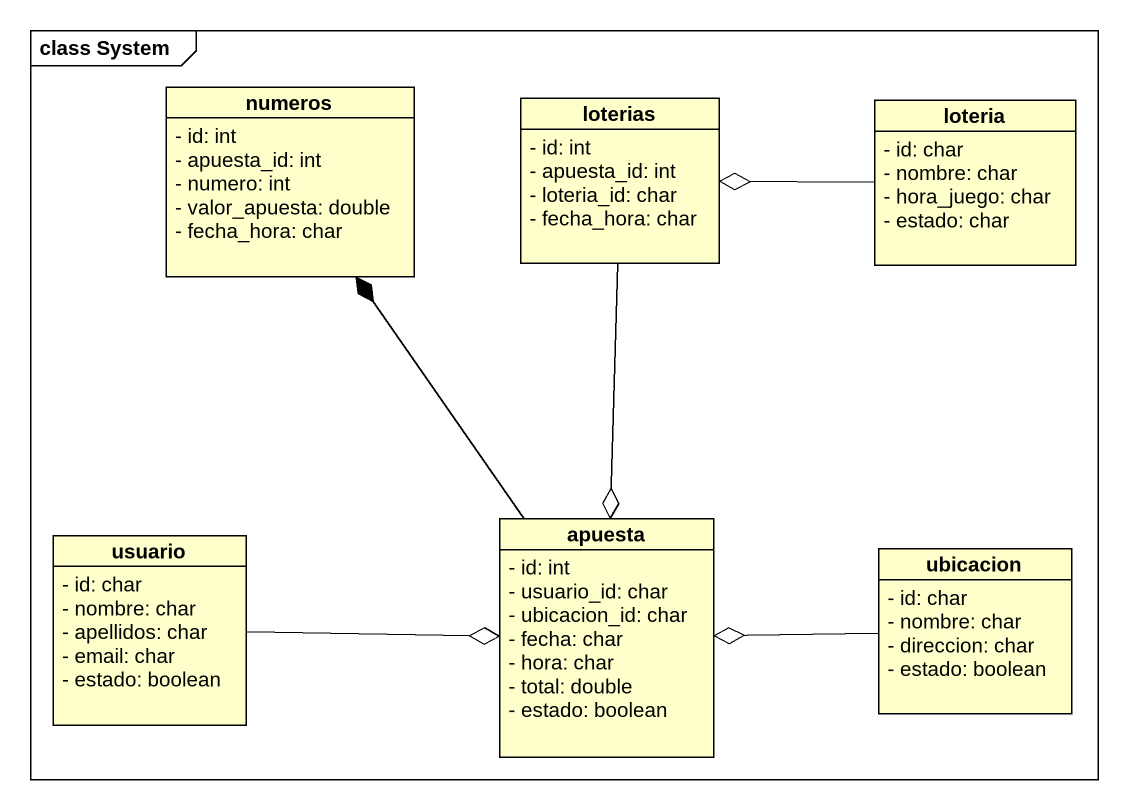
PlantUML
@startuml
mainframe class System
hide circle
hide empty members
skinparam classAttributeIconSize 0
class numeros {
  - id: int
  - apuesta_id: int
  - numero: int
  - valor_apuesta: double
  - fecha_hora: char
}
class loterias {
  - id: int
  - apuesta_id: int
  - loteria_id: char
  - fecha_hora: char
}
class loteria {
  - id: char
  - nombre: char
  - hora_juego: char
  - estado: char
}
class apuesta {
  - id: int
  - usuario_id: char
  - ubicacion_id: char
  - fecha: char
  - hora: char
  - total: double
  - estado: boolean
}
class usuario {
  - id: char
  - nombre: char
  - apellidos: char
  - email: char
  - estado: boolean
}
class ubicacion {
  - id: char
  - nombre: char
  - direccion: char
  - estado: boolean
}
loterias --o apuesta
loteria -left-o loterias
apuesta -up-* numeros
usuario -right-o apuesta
ubicacion -left-o apuesta
@enduml
